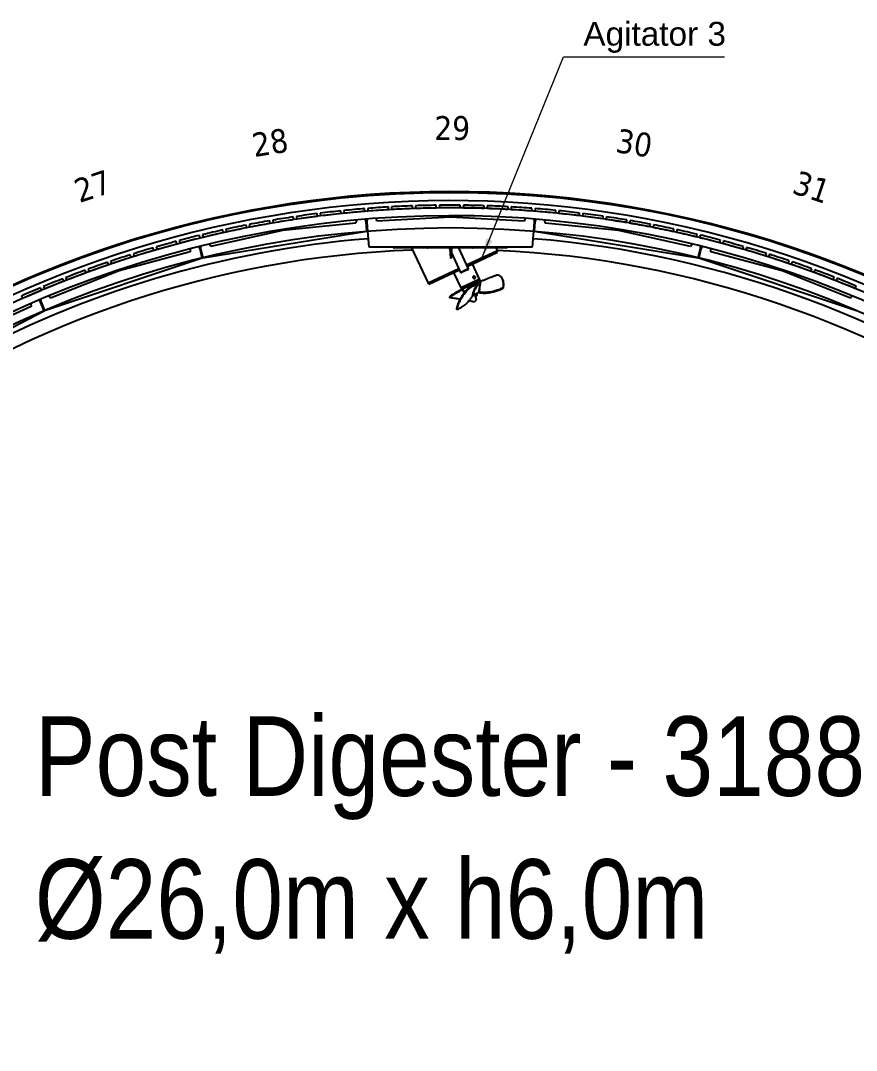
# Model space of a CAD drawing. Header units: millimetres. Extents: x -360063 to 84100, y -179792 to 59400.
# Drawn here: x 44001 to 54513, y 22949 to 35898 of the extents above; entities that cross this region are included whole.
import ezdxf

# ---------------------------------------------------------------- set-up
doc = ezdxf.new("R2010")
doc.units = ezdxf.units.MM
doc.header["$LTSCALE"] = 100
doc.layers.add('4003-AREA-05_F-Foundation', color=7, linetype='Continuous', lineweight=25, true_color=0xadadad)
for name, color, linetype, lineweight in [('4003-AREA-05_T-Tank', 7, 'Continuous', 25), ('4003-AREA-05_T-Tank_Annotation', 7, 'Continuous', 25), ('Sketch Geometry', 7, 'Continuous', 18), ('Symbol', 7, 'Continuous', 18), ('Visible', 7, 'Continuous', 25)]:
    doc.layers.add(name, color=color, linetype=linetype, lineweight=lineweight)
doc.styles.add('Text Style172', font='')
doc.styles.add('Text Style175', font='tahoma.ttf')
doc.styles.add('Title', font='arial.ttf')
doc.styles.get('Text Style172').set_extended_font_data('Bahnschrift SemiLight Condensed')
doc.dimstyles.new('Default - Method 2a$7', dxfattribs={"dimscale": 100, "dimtxt": 3, "dimasz": 2.5, "dimexe": 3, "dimexo": 0.5, "dimgap": 0.7, "dimtad": 0, "dimtoh": 1, "dimdec": 1, "dimrnd": 1e-08, "dimtxsty": 'Title', "dimcen": 0.09, "dimdle": 10, "dimclrd": 256, "dimclre": 256, "dimclrt": 7, "dimazin": 2, "dimtfac": 0.833333, "dimtdec": 1, "dimtmove": 0, "dimatfit": 3, "dimfxl": 1, "dimtolj": 1, "dimlwd": -1, "dimlwe": -1, "dimarcsym": 0})

msp = doc.modelspace()

# ---------------------------------------------------------------- linework, layer by layer
at = {"layer": '4003-AREA-05_F-Foundation'}
msp.add_circle((49408.48, 20262.41), 13475, dxfattribs=at)
at = {"layer": '4003-AREA-05_T-Tank'}
msp.add_circle((49408.48, 20262.41), 13032, dxfattribs=at)
at = {"layer": 'Sketch Geometry'}
for radius in [13475, 13032]:
    msp.add_circle((49408.48, 20262.41), radius, dxfattribs=at)
at = {"layer": 'Visible'}
for p, q in [((48629.6, 33519.55), (48627.6, 33554.5)), ((48667.53, 33556.78), (48669.53, 33521.84)), ((48929.4, 33533.77), (48928.19, 33568.75)), ((48968.16, 33570.13), (48969.37, 33535.15)), ((49229.45, 33541.21), (49229.03, 33576.2)), ((49269.02, 33576.68), (49269.44, 33541.69)), ((49529.59, 33541.86), (49529.96, 33576.86)), ((49569.96, 33576.43), (49569.58, 33541.44)), ((49829.66, 33535.73), (49830.83, 33570.71)), ((49870.8, 33569.38), (49869.64, 33534.4)), ((50129.53, 33522.82), (50131.48, 33557.77)), ((50171.42, 33555.54), (50169.46, 33520.59)), ((47435.89, 33395.09), (47430.74, 33429.71)), ((47470.31, 33435.59), (47475.45, 33400.98)), ((47733.18, 33436.32), (47728.82, 33471.05)), ((47768.51, 33476.03), (47772.87, 33441.3)), ((48031.34, 33470.81), (48027.76, 33505.63)), ((48067.55, 33509.72), (48071.13, 33474.9)), ((48330.19, 33498.56), (48327.4, 33533.45)), ((48367.27, 33536.64), (48370.06, 33501.75)), ((49408.48, 33427.31), (48483.34, 33374.31)), ((50333.62, 33374.31), (49408.48, 33427.31)), ((50429.02, 33503.14), (50431.76, 33538.03)), ((50471.64, 33534.9), (50468.9, 33500.01)), ((50727.99, 33476.7), (50731.52, 33511.52)), ((50771.32, 33507.48), (50767.79, 33472.66)), ((51026.29, 33443.5), (51030.61, 33478.23)), ((51070.3, 33473.3), (51065.99, 33438.57)), ((51323.76, 33403.57), (51328.86, 33438.2)), ((51368.44, 33432.37), (51363.34, 33397.74)), ((46844.47, 33292.54), (46837.77, 33326.89)), ((46877.03, 33334.56), (46883.73, 33300.21)), ((47139.6, 33347.16), (47133.67, 33381.65)), ((47173.1, 33388.43), (47179.02, 33353.93)), ((48218.2, 33352.9), (47296.54, 33256.8)), ((48224.45, 33389.12), (48218.2, 33352.9)), ((48347.5, 33366.82), (48337.51, 33398.83)), ((48356.78, 33251.82), (48347.5, 33366.82)), ((48358.2, 33400.5), (48353.48, 33367.31)), ((48353.48, 33367.31), (48362.76, 33252.31)), ((48483.34, 33374.31), (48471.36, 33409.06)), ((50345.6, 33409.06), (50333.62, 33374.31)), ((50454.19, 33252.31), (50463.48, 33367.31)), ((50463.48, 33367.31), (50458.76, 33400.5)), ((50469.46, 33366.82), (50460.17, 33251.82)), ((50479.44, 33398.83), (50469.46, 33366.82)), ((50598.76, 33352.9), (50592.51, 33389.12)), ((51520.42, 33256.8), (50598.76, 33352.9)), ((51620.26, 33356.93), (51626.14, 33391.43)), ((51665.57, 33384.71), (51659.69, 33350.21)), ((51915.62, 33303.6), (51922.28, 33337.96)), ((51961.55, 33330.35), (51954.89, 33295.99)), ((46258.29, 33163.37), (46250.04, 33197.39)), ((46288.92, 33206.82), (46297.17, 33172.8)), ((46292.44, 32916.31), (48356.78, 33251.82)), ((47296.54, 33256.8), (46391.88, 33056.07)), ((46550.65, 33231.27), (46543.17, 33265.46)), ((46582.25, 33274.01), (46589.73, 33239.82)), ((48362.76, 33252.31), (48378.86, 33052.31)), ((50438.09, 33052.31), (50454.19, 33252.31)), ((50460.17, 33251.82), (52524.52, 32916.31)), ((52425.08, 33056.07), (51520.42, 33256.8)), ((52209.71, 33243.61), (52217.14, 33277.81)), ((52256.23, 33269.32), (52248.79, 33235.12)), ((52502.36, 33176.99), (52510.56, 33211.02)), ((52549.45, 33201.64), (52541.24, 33167.61)), ((45678.55, 33007.85), (45668.77, 33041.45)), ((45707.18, 33052.63), (45716.96, 33019.02)), ((45967.54, 33088.88), (45958.53, 33122.7)), ((45997.18, 33133.01), (46006.19, 33099.19)), ((46133.97, 33029.17), (46133.61, 32992.41)), ((46259, 33026.9), (46244.01, 33056.89)), ((46286.61, 32914.87), (46259, 33026.9)), ((46264.16, 33061.85), (46264.83, 33028.33)), ((46264.83, 33028.33), (46292.44, 32916.31)), ((46391.88, 33056.07), (46374.48, 33088.45)), ((48378.86, 33052.31), (50438.09, 33052.31)), ((48688.48, 33042.31), (48688.48, 33052.31)), ((48688.48, 33042.31), (48691.97, 33042.31)), ((49114.43, 33042.31), (48691.97, 33042.31)), ((48916.86, 33042.31), (49125.26, 32595.41)), ((49114.43, 33042.31), (49120.94, 33042.31)), ((49686.02, 33042.31), (49120.94, 33042.31)), ((49389.11, 33042.31), (49409.48, 32998.63)), ((49409.48, 33042.31), (49409.48, 33037.31)), ((49409.48, 33032.31), (49409.48, 33037.31)), ((49409.48, 32940.66), (49409.48, 33032.31)), ((49409.48, 33032.31), (49419.48, 33032.31)), ((49419.48, 33037.31), (49419.48, 33042.31)), ((49419.48, 33037.31), (49419.48, 33032.31)), ((49419.48, 33032.31), (49419.48, 32940.66)), ((49507.17, 33042.31), (49631.26, 32776.19)), ((49686.02, 33042.31), (49692.53, 33042.31)), ((50114.99, 33042.31), (49692.53, 33042.31)), ((49979.42, 33042.31), (49998.03, 33002.39)), ((50114.99, 33042.31), (50118.48, 33042.31)), ((50118.48, 33052.31), (50118.48, 33042.31)), ((52442.48, 33088.45), (52425.08, 33056.07)), ((52524.52, 32916.31), (52552.13, 33028.33)), ((52557.96, 33026.9), (52530.34, 32914.88)), ((52552.13, 33028.33), (52552.8, 33061.85)), ((52572.95, 33056.89), (52557.96, 33026.9)), ((52683.35, 32992.41), (52682.99, 33029.17)), ((52793.43, 33103.77), (52802.4, 33137.6)), ((52841.07, 33127.35), (52832.09, 33093.52)), ((53082.77, 33023.99), (53092.51, 33057.61)), ((53130.93, 33046.49), (53121.2, 33012.87)), ((44302.83, 32252.54), (46286.61, 32914.87)), ((46133.61, 32992.41), (45239.3, 32749.7)), ((45391.46, 32920.3), (45380.93, 32953.67)), ((45419.07, 32965.71), (45429.61, 32932.34)), ((49409.48, 32940.66), (49409.48, 32912.31)), ((49419.48, 32912.31), (49409.48, 32912.31)), ((49419.48, 32977.18), (49534.29, 32730.97)), ((49419.48, 32912.31), (49419.48, 32940.66)), ((49998.03, 33002.39), (49610.13, 32821.51)), ((49616.47, 32807.92), (49999.84, 32986.68)), ((49999.84, 32986.68), (49993.5, 33000.28)), ((52530.34, 32914.88), (54514.13, 32252.54)), ((53577.66, 32749.7), (52683.35, 32992.41)), ((53370.24, 32937.7), (53380.73, 32971.09)), ((53418.89, 32959.1), (53408.4, 32925.71)), ((44849.12, 32772.47), (44861.15, 32739.6)), ((45106.43, 32826.28), (45095.14, 32859.41)), ((45133, 32872.31), (45144.29, 32839.18)), ((49513.16, 32776.29), (49125.26, 32595.41)), ((49136.13, 32583.93), (49519.49, 32762.7)), ((49620.39, 32771.12), (49545.16, 32736.05)), ((49622.92, 32765.69), (49547.7, 32730.61)), ((49620.39, 32771.12), (49631.26, 32776.19)), ((49622.92, 32765.69), (49631.08, 32769.49)), ((49628.54, 32774.93), (49631.08, 32769.49)), ((49774.49, 32647.69), (49684.9, 32839.82)), ((53655.68, 32844.93), (53666.93, 32878.07)), ((53704.81, 32865.22), (53693.56, 32832.08)), ((53938.96, 32745.73), (53950.95, 32778.61)), ((53988.53, 32764.91), (53976.54, 32732.03)), ((45239.3, 32749.7), (44378.56, 32406.45)), ((44543.1, 32619.05), (44530.32, 32651.63)), ((44567.56, 32666.23), (44580.34, 32633.65)), ((44823.59, 32725.85), (44811.56, 32758.71)), ((49540.66, 32538.65), (49451.07, 32730.79)), ((49534.29, 32730.97), (49545.16, 32736.05)), ((49537.01, 32732.24), (49539.54, 32726.8)), ((49539.54, 32726.8), (49547.7, 32730.61)), ((49774.49, 32647.69), (49540.66, 32538.65)), ((49696.82, 32683.19), (49699.41, 32684.39)), ((49703.57, 32680.15), (49700.49, 32672.69)), ((49700.54, 32672.2), (49705.18, 32664.44)), ((49703.77, 32681.79), (49702.48, 32681.19)), ((49705.83, 32681.31), (49703.75, 32680.34)), ((49705.57, 32664.18), (49713.27, 32663.88)), ((49709.5, 32656), (49712.09, 32657.21)), ((49712.9, 32662.22), (49711.61, 32661.61)), ((49715.52, 32664.88), (49713.44, 32663.91)), ((49769.43, 32624.91), (49776.19, 32643.49)), ((49776.16, 32644.1), (49774.7, 32647.23)), ((50054.52, 32660.68), (50057.93, 32654.73)), ((54438.4, 32406.45), (53577.66, 32749.7)), ((54219.92, 32640.15), (54232.64, 32672.76)), ((54269.91, 32658.21), (54257.18, 32625.61)), ((44265.08, 32505.94), (44251.58, 32538.23)), ((44288.48, 32553.66), (44301.99, 32521.37)), ((49136.13, 32583.93), (49129.79, 32597.52)), ((49542.33, 32535.07), (49540.87, 32538.2)), ((49561.37, 32527.89), (49542.79, 32534.65)), ((49783.1, 32630.41), (49548.37, 32520.95)), ((49548.75, 32522.01), (49548.37, 32520.95)), ((49549.63, 32518.24), (49548.37, 32520.95)), ((49548.75, 32522.01), (49782.04, 32630.79)), ((49562.14, 32510.28), (49561.3, 32509.89)), ((49769.33, 32505.43), (49788.83, 32615.98)), ((49772.23, 32622.71), (49778.25, 32617.76)), ((49782.04, 32630.79), (49783.1, 32630.41)), ((49788.44, 32618.97), (49783.1, 32630.41)), ((54498.42, 32528.26), (54511.88, 32560.56)), ((44012.01, 32434.81), (44026.24, 32402.84)), ((44252.08, 32356.33), (44232.48, 32383.53)), ((44251.57, 32391.66), (44257.6, 32358.68)), ((44378.56, 32406.45), (44356.19, 32435.61)), ((49398.03, 32416.47), (49398.63, 32424.33)), ((49684.55, 32443.83), (49688.81, 32446.23)), ((49762.36, 32478.18), (49684.71, 32441.97)), ((49684.91, 32455.35), (49684.91, 32455.35)), ((49685.17, 32457.34), (49685.17, 32457.34)), ((49704.02, 32449.1), (49702.25, 32450.15)), ((49738.09, 32464.99), (49704.02, 32449.1)), ((49709.51, 32437.31), (49704.02, 32449.1)), ((49738.75, 32439.91), (49722.8, 32432.48)), ((49729.23, 32398.25), (49728.63, 32390.39)), ((49738.09, 32464.99), (49738.42, 32467.02)), ((49743.59, 32453.2), (49738.09, 32464.99)), ((49764.47, 32484.68), (49762.24, 32483.78)), ((49762.26, 32480.48), (49766.01, 32481.99)), ((49764.47, 32484.68), (49766.01, 32481.99)), ((49766.01, 32481.99), (49767.97, 32478.59)), ((49766.07, 32487.8), (49766.07, 32487.8)), ((49766.31, 32488.3), (49766.31, 32488.3)), ((54460.76, 32435.61), (54438.4, 32406.45)), ((42445.47, 31278.19), (44297.31, 32250.19)), ((44133.85, 32302.18), (43290.06, 31919.14)), ((44128.31, 32338.51), (44133.85, 32302.18)), ((44297.31, 32250.19), (44252.08, 32356.33)), ((44257.6, 32358.68), (44302.83, 32252.54)), ((49486.19, 32269.22), (49492.09, 32264.37))]:
    msp.add_line(p, q, dxfattribs=at)
for centre, radius, start, end in [((49408.48, 20262.41), 13485, 5.18567, 142.383326), ((49408.48, 20262.41), 13280, 199.616559, 192.471131), ((49408.48, 20262.41), 13371, 4.920734, 142.675841), ((49408.48, 20262.41), 13315, 93.362151, 94.484991), ((49408.48, 20262.41), 13315, 92.067187, 93.190027), ((49408.48, 20262.41), 13315, 90.772223, 91.895063), ((49408.48, 20262.41), 13280, 90.77245, 91.894836), ((49408.48, 20262.41), 13315, 89.477259, 90.600099), ((49408.48, 20262.41), 13280, 89.477486, 90.599872), ((49408.48, 20262.41), 13280, 88.182522, 89.304908), ((49408.48, 20262.41), 13315, 88.182295, 89.305135), ((49408.48, 20262.41), 13315, 86.887331, 88.010171), ((49408.48, 20262.41), 13315, 85.592367, 86.715207), ((49408.48, 20262.41), 13180, 199.64567, 192.458408), ((49408.48, 20262.41), 13315, 98.542007, 99.664847), ((49408.48, 20262.41), 13315, 97.247043, 98.369883), ((49408.48, 20262.41), 13280, 97.24727, 98.369656), ((49408.48, 20262.41), 13315, 95.952079, 97.074919), ((49408.48, 20262.41), 13280, 95.952306, 97.074692), ((49408.48, 20262.41), 13315, 94.657115, 95.779955), ((49408.48, 20262.41), 13280, 94.657342, 95.779728), ((49408.48, 20262.41), 13280, 93.362378, 94.484764), ((49408.48, 20262.41), 13280, 92.067414, 93.1898), ((49408.48, 20262.41), 13280, 86.887558, 88.009944), ((49408.48, 20262.41), 13280, 85.592594, 86.71498), ((49408.48, 20262.41), 13280, 84.29763, 85.420016), ((49408.48, 20262.41), 13315, 84.297403, 85.420243), ((49408.48, 20262.41), 13280, 83.002665, 84.125052), ((49408.48, 20262.41), 13315, 83.002439, 84.125279), ((49408.48, 20262.41), 13280, 81.707701, 82.830088), ((49408.48, 20262.41), 13315, 81.707475, 82.830315), ((49408.48, 20262.41), 13315, 80.412511, 81.535351), ((49408.48, 20262.41), 13315, 101.131935, 102.254775), ((49408.48, 20262.41), 13280, 101.132162, 102.254548), ((49408.48, 20262.41), 13315, 99.836971, 100.959811), ((49408.48, 20262.41), 13280, 99.837198, 100.959584), ((49408.48, 20262.41), 13280, 98.542234, 99.66462), ((49408.48, 20262.41), 13280, 80.412737, 81.535124), ((49408.48, 20262.41), 13280, 79.117773, 80.24016), ((49408.48, 20262.41), 13315, 79.117547, 80.240387), ((49408.48, 20262.41), 13280, 77.822809, 78.945196), ((49408.48, 20262.41), 13315, 77.822583, 78.945422), ((49408.48, 20262.41), 12935, 94.60252, 142.584334), ((49408.48, 20262.41), 13315, 103.721863, 104.844703), ((49408.48, 20262.41), 13280, 103.72209, 104.844476), ((49408.48, 20262.41), 13315, 102.426899, 103.549739), ((49408.48, 20262.41), 13280, 102.427126, 103.549512), ((49408.48, 20262.41), 12935, 320.759552, 85.397494), ((49408.48, 20262.41), 13280, 76.527845, 77.650232), ((49408.48, 20262.41), 13315, 76.527619, 77.650458), ((49408.48, 20262.41), 13280, 75.232881, 76.355268), ((49408.48, 20262.41), 13315, 75.232654, 76.355494), ((49408.48, 20262.41), 13315, 106.311791, 107.434631), ((49408.48, 20262.41), 13315, 105.016827, 106.139667), ((49408.48, 20262.41), 13280, 105.017054, 106.13944), ((49408.48, 20262.41), 13280, 73.937917, 75.060304), ((49408.48, 20262.41), 13315, 73.93769, 75.06053), ((49408.48, 20262.41), 13315, 72.642726, 73.765566), ((49408.48, 20262.41), 12760, 92.147566, 221.208477), ((49408.48, 20262.41), 13315, 107.606755, 108.729595), ((49408.48, 20262.41), 13280, 107.606982, 108.729368), ((49408.48, 20262.41), 13280, 106.312018, 107.434404), ((49408.48, 20262.41), 12760, 318.304598, 87.365518), ((49408.48, 20262.41), 13280, 72.642953, 73.76534), ((49408.48, 20262.41), 13280, 71.347989, 72.470376), ((49408.48, 20262.41), 13315, 71.347762, 72.470602), ((49408.48, 20262.41), 13315, 108.901719, 110.024559), ((49408.48, 20262.41), 13280, 108.901946, 110.024332), ((49408.48, 20262.41), 13280, 70.053025, 71.175412), ((49408.48, 20262.41), 13315, 70.052798, 71.175638), ((49408.48, 20262.41), 13315, 68.757834, 69.880674), ((49408.48, 20262.41), 13315, 111.491647, 112.614487), ((49408.48, 20262.41), 13315, 110.196683, 111.319523), ((49408.48, 20262.41), 13280, 110.19691, 111.319296), ((49774.25, 32647.02), 0.5, 25.000007, 115.000007), ((49775.44, 32643.77), 0.8, 340.000007, 25.000007), ((49408.48, 20262.41), 13280, 68.758061, 69.880447), ((49408.48, 20262.41), 13315, 67.46287, 68.58571), ((49408.48, 20262.41), 13315, 112.786611, 113.909451), ((49408.48, 20262.41), 13280, 112.786838, 113.909224), ((49408.48, 20262.41), 13280, 111.491874, 112.61426), ((49541.33, 32538.41), 0.5, 115.000007, 205.000007), ((49543.06, 32535.41), 0.8, 205.000007, 250.000007), ((49783.9, 32616.85), 5, 350.000007, 25.000007), ((49408.48, 20262.41), 13280, 67.463097, 68.585483), ((49718.57, 32441.54), 10, 205.000007, 295.000007), ((49734.52, 32448.98), 10, 295.000007, 25.000007), ((49760.25, 32482.71), 5, 295.000007, 347.614877)]:
    msp.add_arc(centre, radius, start, end, dxfattribs=at)
for centre, major_axis, ratio, start_param, end_param in [((49703.16, 32669.59), (-6.34, 13.59), 0.82119894, 0, 3.14159265), ((49707.04, 32671.4), (4.56, -9.79), 0.82119894, 3.14159265, 6.28318531), ((49700.89, 32672.43), (-0.211, 0.453), 0.82119894, 0.64701092, 1.69420847), ((49703.96, 32679.89), (-0.211, 0.453), 0.82119894, 0, 0.64701092), ((49705.52, 32664.66), (-0.211, 0.453), 0.82119894, 1.69420847, 2.74140602), ((49713.22, 32664.36), (0.211, -0.453), 0.82119894, 5.88299867, 6.28318531), ((49676.44, 32455.31), (114.75, -63.11), 0.24577686, 3.38629445, 3.79476332)]:
    msp.add_ellipse(centre, major_axis=major_axis, ratio=ratio, start_param=start_param, end_param=end_param, dxfattribs=at)
msp.add_ellipse((49711.7, 32673.57), major_axis=(3.3, -7.08), ratio=0.82119894, dxfattribs=at)
for points, knots in [([(49713.29, 32681.38), (49712.49, 32682.13), (49711.64, 32682.8), (49709.45, 32684.15), (49708.08, 32684.73), (49705.29, 32685.39), (49703.89, 32685.47), (49701.45, 32685.16), (49700.39, 32684.85), (49699.41, 32684.39)], [8.29989925, 8.29989925, 8.29989925, 8.29989925, 8.5267801, 8.5267801, 8.85008092, 8.85008092, 9.16873532, 9.16873532, 9.42477796, 9.42477796, 9.42477796, 9.42477796]), ([(49702.71, 32673.72), (49702.68, 32673.69), (49702.65, 32673.66), (49702.61, 32673.6), (49702.58, 32673.57), (49702.55, 32673.51), (49702.54, 32673.49), (49702.53, 32673.46), (49702.53, 32673.45), (49702.53, 32673.43), (49702.53, 32673.42), (49702.53, 32673.42), (49702.53, 32673.41), (49702.53, 32673.41), (49702.53, 32673.41), (49702.53, 32673.4), (49702.53, 32673.4), (49702.53, 32673.39), (49702.54, 32673.38), (49702.54, 32673.37), (49702.56, 32673.35), (49702.57, 32673.34), (49702.6, 32673.31), (49702.63, 32673.29), (49702.69, 32673.26), (49702.72, 32673.25), (49702.76, 32673.24)], [0.2583719374, 0.2583719374, 0.2583719374, 0.2583719374, 0.2661575916, 0.2661575916, 0.2740443646, 0.2740443646, 0.2799692171, 0.2799692171, 0.283710194, 0.283710194, 0.2850803653, 0.2850803653, 0.2859875677, 0.2859875677, 0.2859875677, 0.2868969152, 0.2868969152, 0.2881957133, 0.2881957133, 0.2918815018, 0.2918815018, 0.2968207193, 0.2968207193, 0.307718382, 0.307718382, 0.3190281518, 0.3190281518, 0.3190281518, 0.3190281518]), ([(49702.71, 32673.72), (49702.8, 32673.82), (49702.9, 32673.93), (49703.17, 32674.26), (49703.38, 32674.57), (49704.13, 32675.78), (49704.64, 32676.89), (49705.39, 32678.72), (49705.78, 32679.79), (49705.91, 32680.7), (49705.91, 32680.91), (49705.86, 32681.1), (49705.82, 32681.15), (49705.79, 32681.18)], [-1.539284045, -1.539284045, -1.539284045, -1.539284045, -1.497651294, -1.497651294, -1.404500637, -1.404500637, -1.071584926, -1.071584926, -0.738669215, -0.738669215, -0.645518558, -0.645518558, -0.603885808, -0.603885808, -0.603885808, -0.603885808]), ([(49707.39, 32665.47), (49707.42, 32665.57), (49707.43, 32665.68), (49707.44, 32666.03), (49707.38, 32666.35), (49707.03, 32667.6), (49706.41, 32668.76), (49705.28, 32670.66), (49704.54, 32671.77), (49703.57, 32672.73), (49703.31, 32672.95), (49702.98, 32673.15), (49702.87, 32673.2), (49702.76, 32673.24)], [-1.539284045, -1.539284045, -1.539284045, -1.539284045, -1.497651294, -1.497651294, -1.404500637, -1.404500637, -1.071584926, -1.071584926, -0.738669215, -0.738669215, -0.645518558, -0.645518558, -0.603885808, -0.603885808, -0.603885808, -0.603885808]), ([(49703.77, 32681.79), (49704.63, 32682.19), (49705.56, 32682.43), (49707.49, 32682.55), (49708.49, 32682.43), (49709.93, 32682), (49710.39, 32681.82), (49710.83, 32681.61)], [3.141592654, 3.141592654, 3.141592654, 3.141592654, 3.45475737, 3.45475737, 3.770247465, 3.770247465, 3.920543252, 3.920543252, 3.920543252, 3.920543252]), ([(49706.13, 32681.41), (49706.09, 32681.4), (49706.04, 32681.39), (49705.97, 32681.37), (49705.93, 32681.36), (49705.86, 32681.33), (49705.84, 32681.32), (49705.81, 32681.31), (49705.8, 32681.3), (49705.79, 32681.29), (49705.78, 32681.29), (49705.78, 32681.29), (49705.78, 32681.29), (49705.77, 32681.28), (49705.77, 32681.28), (49705.77, 32681.28), (49705.76, 32681.28), (49705.76, 32681.28), (49705.75, 32681.27), (49705.75, 32681.26), (49705.74, 32681.25), (49705.74, 32681.25), (49705.74, 32681.23), (49705.74, 32681.22), (49705.76, 32681.21), (49705.77, 32681.19), (49705.79, 32681.18)], [0.2583719329, 0.2583719329, 0.2583719329, 0.2583719329, 0.2661575868, 0.2661575868, 0.2740443595, 0.2740443595, 0.2799692119, 0.2799692119, 0.2837101888, 0.2837101888, 0.2850803602, 0.2850803602, 0.2859875625, 0.2859875625, 0.2859875625, 0.28689691, 0.28689691, 0.2881957081, 0.2881957081, 0.2918814966, 0.2918814966, 0.296820714, 0.296820714, 0.3077183766, 0.3077183766, 0.3190281464, 0.3190281464, 0.3190281464, 0.3190281464]), ([(49706.13, 32681.41), (49706.26, 32681.44), (49706.41, 32681.47), (49706.84, 32681.53), (49707.21, 32681.57), (49708.62, 32681.67), (49709.8, 32681.65), (49711.69, 32681.58), (49712.76, 32681.51), (49713.51, 32681.33), (49713.64, 32681.28), (49713.73, 32681.24)], [-1.539284045, -1.539284045, -1.539284045, -1.539284045, -1.497651294, -1.497651294, -1.404500637, -1.404500637, -1.071584926, -1.071584926, -0.738669215, -0.738669215, -0.664439972, -0.664439972, -0.664439972, -0.664439972]), ([(49707.39, 32665.47), (49707.38, 32665.44), (49707.38, 32665.41), (49707.37, 32665.36), (49707.37, 32665.33), (49707.37, 32665.28), (49707.38, 32665.26), (49707.39, 32665.24), (49707.39, 32665.24), (49707.4, 32665.23), (49707.41, 32665.22), (49707.41, 32665.22), (49707.42, 32665.22), (49707.42, 32665.22), (49707.42, 32665.22), (49707.42, 32665.21), (49707.43, 32665.21), (49707.43, 32665.21), (49707.45, 32665.2), (49707.46, 32665.2), (49707.49, 32665.19), (49707.51, 32665.19), (49707.57, 32665.18), (49707.61, 32665.19), (49707.69, 32665.2), (49707.74, 32665.2), (49707.79, 32665.21)], [0.2583719359, 0.2583719359, 0.2583719359, 0.2583719359, 0.26615759, 0.26615759, 0.2740443628, 0.2740443628, 0.2799692153, 0.2799692153, 0.2837101922, 0.2837101922, 0.2850803636, 0.2850803636, 0.2859875659, 0.2859875659, 0.2859875659, 0.2868969134, 0.2868969134, 0.2881957115, 0.2881957115, 0.2918815, 0.2918815, 0.2968207175, 0.2968207175, 0.3077183801, 0.3077183801, 0.3190281499, 0.3190281499, 0.3190281499, 0.3190281499]), ([(49715.49, 32664.91), (49715.49, 32664.94), (49715.47, 32664.98), (49715.37, 32665.06), (49715.2, 32665.12), (49714.42, 32665.31), (49713.35, 32665.38), (49711.46, 32665.46), (49710.28, 32665.47), (49708.87, 32665.37), (49708.5, 32665.33), (49708.07, 32665.27), (49707.92, 32665.24), (49707.79, 32665.21)], [-1.539284045, -1.539284045, -1.539284045, -1.539284045, -1.497651294, -1.497651294, -1.404500637, -1.404500637, -1.071584926, -1.071584926, -0.738669215, -0.738669215, -0.645518558, -0.645518558, -0.603885808, -0.603885808, -0.603885808, -0.603885808]), ([(49712.09, 32657.21), (49713.28, 32657.76), (49714.36, 32658.54), (49716.22, 32660.49), (49716.99, 32661.65), (49718.13, 32664.25), (49718.5, 32665.69), (49718.76, 32668.28), (49718.76, 32669.4), (49718.63, 32670.53)], [6.28318531, 6.28318531, 6.28318531, 6.28318531, 6.59353783, 6.59353783, 6.90706625, 6.90706625, 7.22660961, 7.22660961, 7.46051341, 7.46051341, 7.46051341, 7.46051341]), ([(49717.02, 32666.85), (49716.9, 32666.53), (49716.76, 32666.21), (49716.15, 32665), (49715.55, 32664.19), (49714.26, 32662.99), (49713.6, 32662.55), (49712.9, 32662.22)], [5.599768442, 5.599768442, 5.599768442, 5.599768442, 5.706389969, 5.706389969, 6.025507645, 6.025507645, 6.283185307, 6.283185307, 6.283185307, 6.283185307]), ([(49714.81, 32680.52), (49714.74, 32680.58), (49714.67, 32680.63), (49714.53, 32680.73), (49714.46, 32680.78), (49714.31, 32680.88), (49714.24, 32680.92), (49714.1, 32681.02), (49714.02, 32681.06), (49713.88, 32681.15), (49713.8, 32681.19), (49713.73, 32681.24)], [2.139717605, 2.139717605, 2.139717605, 2.139717605, 2.168493494, 2.168493494, 2.197269383, 2.197269383, 2.226045272, 2.226045272, 2.254821161, 2.254821161, 2.28359705, 2.28359705, 2.28359705, 2.28359705]), ([(49714.81, 32680.52), (49714.96, 32680.4), (49715.11, 32680.27), (49716.01, 32679.39), (49716.74, 32678.28), (49717.88, 32676.37), (49718.5, 32675.21), (49718.8, 32674.12), (49718.83, 32673.99), (49718.85, 32673.87)], [-1.463683776, -1.463683776, -1.463683776, -1.463683776, -1.404500637, -1.404500637, -1.071584926, -1.071584926, -0.738669215, -0.738669215, -0.698775572, -0.698775572, -0.698775572, -0.698775572]), ([(49715.49, 32664.91), (49715.49, 32664.9), (49715.49, 32664.89), (49715.49, 32664.88), (49715.5, 32664.87), (49715.51, 32664.87), (49715.51, 32664.88), (49715.52, 32664.88), (49715.53, 32664.88), (49715.54, 32664.89), (49715.54, 32664.89), (49715.54, 32664.89), (49715.55, 32664.9), (49715.55, 32664.9), (49715.55, 32664.9), (49715.55, 32664.9), (49715.56, 32664.9), (49715.56, 32664.91), (49715.58, 32664.92), (49715.59, 32664.92), (49715.61, 32664.94), (49715.63, 32664.95), (49715.67, 32664.99), (49715.71, 32665.02), (49715.77, 32665.07), (49715.8, 32665.1), (49715.84, 32665.14)], [0.2583719358, 0.2583719358, 0.2583719358, 0.2583719358, 0.2661575899, 0.2661575899, 0.2740443627, 0.2740443627, 0.2799692152, 0.2799692152, 0.2837101921, 0.2837101921, 0.2850803635, 0.2850803635, 0.2859875658, 0.2859875658, 0.2859875658, 0.2868969134, 0.2868969134, 0.2881957114, 0.2881957114, 0.2918814999, 0.2918814999, 0.2968207174, 0.2968207174, 0.3077183801, 0.3077183801, 0.3190281499, 0.3190281499, 0.3190281499, 0.3190281499]), ([(49719.02, 32672.25), (49719.03, 32672.15), (49719.02, 32672.03), (49718.91, 32671.2), (49718.51, 32670.14), (49717.76, 32668.31), (49717.25, 32667.19), (49716.51, 32665.99), (49716.3, 32665.68), (49716.02, 32665.34), (49715.93, 32665.23), (49715.84, 32665.14)], [-1.456343223, -1.456343223, -1.456343223, -1.456343223, -1.404500637, -1.404500637, -1.071584926, -1.071584926, -0.738669215, -0.738669215, -0.645518558, -0.645518558, -0.603885808, -0.603885808, -0.603885808, -0.603885808]), ([(49719.03, 32672.25), (49719.02, 32672.36), (49719.02, 32672.47), (49719.01, 32672.68), (49719, 32672.79), (49718.98, 32673.01), (49718.97, 32673.12), (49718.94, 32673.33), (49718.92, 32673.44), (49718.89, 32673.65), (49718.87, 32673.76), (49718.85, 32673.87)], [1.086158633, 1.086158633, 1.086158633, 1.086158633, 1.122088892, 1.122088892, 1.158019151, 1.158019151, 1.19394941, 1.19394941, 1.229879668, 1.229879668, 1.265809927, 1.265809927, 1.265809927, 1.265809927]), ([(49787.01, 32622.02), (49789.66, 32623.02), (49792.31, 32624.01), (49807.75, 32629.83), (49820.54, 32634.7), (49859.45, 32649.74), (49885.07, 32659.95), (49923.08, 32675.03), (49935.18, 32679.79), (49959.21, 32688.94), (49971.15, 32693.34), (49982.98, 32697.51)], [-21.53805815, -21.53805815, -21.53805815, -21.53805815, -20.66663561, -20.66663561, -16.47564629, -16.47564629, -7.98769027, -7.98769027, -3.9983747, -3.9983747, -0.00000138, -0.00000138, -0.00000138, -0.00000138]), ([(49982.98, 32697.51), (49986.29, 32698.67), (49989.54, 32699.61), (49996.08, 32701.06), (49999.32, 32701.52), (50005.18, 32701.81), (50007.8, 32701.67), (50012.45, 32700.81), (50014.47, 32700.11), (50016.15, 32699.12)], [-4.68292202, -4.68292202, -4.68292202, -4.68292202, -3.56316532, -3.56316532, -2.34064662, -2.34064662, -1.17146956, -1.17146956, -0.00000434, -0.00000434, -0.00000434, -0.00000434]), ([(50016.15, 32699.12), (50027.14, 32692.67), (50036.51, 32684.87), (50052.03, 32666.12), (50058.18, 32655.31), (50067.46, 32630.56), (50070.52, 32616.71), (50073.47, 32586.24), (50073.34, 32569.73), (50071.55, 32552.22)], [-30.5082712, -30.5082712, -30.5082712, -30.5082712, -22.80332514, -22.80332514, -15.24216185, -15.24216185, -7.63517642, -7.63517642, -0.00000263, -0.00000263, -0.00000263, -0.00000263]), ([(50074.99, 32546.23), (50076.77, 32563.79), (50076.9, 32580.36), (50073.92, 32610.9), (50070.83, 32624.78), (50063.8, 32643.44), (50061.07, 32649.28), (50057.94, 32654.73)], [-30.48685787, -30.48685787, -30.48685787, -30.48685787, -22.83729102, -22.83729102, -15.21743297, -15.21743297, -11.39748094, -11.39748094, -11.39748094, -11.39748094]), ([(49398.39, 32417.33), (49400.02, 32419.46), (49402.23, 32421.67), (49407.8, 32426.34), (49411.17, 32428.81), (49423.35, 32437.18), (49433.93, 32443.87), (49453.07, 32455.85), (49459.81, 32460.05), (49477.9, 32471.25), (49489.73, 32478.51), (49508.79, 32489.46), (49515.33, 32493.1), (49528.97, 32500.6), (49535.96, 32504.37), (49543.15, 32508.12)], [-32.99235604, -32.99235604, -32.99235604, -32.99235604, -28.95629945, -28.95629945, -24.9303407, -24.9303407, -16.43882824, -16.43882824, -12.31751213, -12.31751213, -6.13067125, -6.13067125, -3.05042317, -3.05042317, -0.00029545, -0.00029545, -0.00029545, -0.00029545]), ([(49543.77, 32516.16), (49536.47, 32512.37), (49529.38, 32508.56), (49515.55, 32500.96), (49508.92, 32497.27), (49489.71, 32486.21), (49477.79, 32478.83), (49459.6, 32467.49), (49452.84, 32463.24), (49433.87, 32451.29), (49423.49, 32444.72), (49411.52, 32436.49), (49408.23, 32434.07), (49402.77, 32429.47), (49400.6, 32427.29), (49398.99, 32425.19)], [-33.20070209, -33.20070209, -33.20070209, -33.20070209, -30.09583065, -30.09583065, -26.96304021, -26.96304021, -20.66662846, -20.66662846, -16.47566402, -16.47566402, -7.98766344, -7.98766344, -3.99836088, -3.99836088, -0.000001, -0.000001, -0.000001, -0.000001]), ([(49612.65, 32510.97), (49596.32, 32491.78), (49580.83, 32472.38), (49552.86, 32433.35), (49540.45, 32413.9), (49518.68, 32374.66), (49509.43, 32355.07), (49494.41, 32316.22), (49488.71, 32297.11), (49484.75, 32278.59)], [-30.50850007, -30.50850007, -30.50850007, -30.50850007, -22.80336938, -22.80336938, -15.24211175, -15.24211175, -7.63513297, -7.63513297, -0.0000014, -0.0000014, -0.0000014, -0.0000014]), ([(49490.64, 32273.75), (49494.6, 32292.32), (49500.31, 32311.49), (49515.38, 32350.45), (49524.66, 32370.1), (49546.45, 32409.32), (49558.83, 32428.7), (49586.74, 32467.63), (49602.21, 32486.99), (49618.52, 32506.14)], [-30.48685805, -30.48685805, -30.48685805, -30.48685805, -22.83729114, -22.83729114, -15.21743303, -15.21743303, -7.68625917, -7.68625917, -0.00000443, -0.00000443, -0.00000443, -0.00000443]), ([(49543.15, 32508.12), (49544.03, 32508.58), (49545.04, 32509.01), (49547.4, 32509.82), (49548.77, 32510.19), (49551.44, 32510.71), (49552.72, 32510.86), (49555.13, 32510.97), (49556.23, 32510.92), (49558.09, 32510.6), (49558.84, 32510.35), (49559.68, 32509.83), (49559.91, 32509.62), (49560.21, 32509.17), (49560.29, 32508.94), (49560.29, 32508.69)], [-2.36992343, -2.36992343, -2.36992343, -2.36992343, -1.99951065, -1.99951065, -1.57648364, -1.57648364, -1.18485127, -1.18485127, -0.7984779, -0.7984779, -0.41952863, -0.41952863, -0.20424369, -0.20424369, -0.00011459, -0.00011459, -0.00011459, -0.00011459]), ([(49560.91, 32516.64), (49560.9, 32516.89), (49560.82, 32517.12), (49560.53, 32517.57), (49560.3, 32517.78), (49559.47, 32518.31), (49558.72, 32518.57), (49556.85, 32518.9), (49555.75, 32518.96), (49553.34, 32518.87), (49552.06, 32518.72), (49549.4, 32518.22), (49548.04, 32517.86), (49545.67, 32517.05), (49544.65, 32516.62), (49543.77, 32516.16)], [-2.3724186, -2.3724186, -2.3724186, -2.3724186, -2.1694877, -2.1694877, -1.95670153, -1.95670153, -1.57300665, -1.57300665, -1.18633251, -1.18633251, -0.79520971, -0.79520971, -0.37265074, -0.37265074, -0.00003809, -0.00003809, -0.00003809, -0.00003809]), ([(49560.29, 32508.69), (49560.43, 32505.04), (49561.82, 32501.55), (49567.08, 32494.76), (49570.92, 32491.53), (49575.88, 32488.3)], [0.00008108, 0.00008108, 0.00008108, 0.00008108, 3.0392067, 3.0392067, 6.0807683, 6.0807683, 6.0807683, 6.0807683]), ([(49560.91, 32512.87), (49560.93, 32512.18), (49560.98, 32511.51), (49561.13, 32510.53), (49561.21, 32510.19), (49561.3, 32509.89)], [0, 0, 0, 0, 0.304678826, 0.304678826, 0.486774101, 0.486774101, 0.486774101, 0.486774101]), ([(49561.34, 32509.71), (49561.34, 32509.73), (49561.34, 32509.74), (49561.33, 32509.76), (49561.33, 32509.77), (49561.32, 32509.79), (49561.32, 32509.8), (49561.31, 32509.83), (49561.31, 32509.86), (49561.3, 32509.89)], [0, 0, 0, 0, 0.0118110127, 0.0118110127, 0.0118110127, 0.0227033602, 0.0227033602, 0.0227033602, 0.0415214488, 0.0415214488, 0.0415214488, 0.0415214488]), ([(49645.22, 32540.01), (49642.79, 32538.5), (49640.24, 32536.73), (49634.74, 32532.56), (49631.8, 32530.14), (49626.03, 32525.01), (49623.23, 32522.34), (49617.77, 32516.77), (49615.13, 32513.89), (49612.65, 32510.97)], [-4.68291875, -4.68291875, -4.68291875, -4.68291875, -3.56316175, -3.56316175, -2.34064332, -2.34064332, -1.17146773, -1.17146773, -0.00000127, -0.00000127, -0.00000127, -0.00000127]), ([(49618.52, 32506.14), (49621, 32509.06), (49623.64, 32511.94), (49629.1, 32517.51), (49631.91, 32520.18), (49637.67, 32525.3), (49640.61, 32527.72), (49646.12, 32531.89), (49648.67, 32533.66), (49651.1, 32535.17)], [-4.68293831, -4.68293831, -4.68293831, -4.68293831, -3.51150044, -3.51150044, -2.34201396, -2.34201396, -1.12089839, -1.12089839, -0.00000139, -0.00000139, -0.00000139, -0.00000139]), ([(49772.15, 32622.66), (49771.14, 32621.8), (49769.91, 32620.72), (49766.91, 32618.17), (49765.14, 32616.74), (49759.14, 32611.84), (49754.23, 32607.73), (49743.71, 32599.97), (49738.95, 32596.65), (49722.58, 32585.91), (49709.32, 32578), (49686.33, 32564.64), (49678.53, 32560.11), (49662.32, 32550.5), (49653.89, 32545.4), (49645.22, 32540.01)], [-33.20052708, -33.20052708, -33.20052708, -33.20052708, -30.09565159, -30.09565159, -26.96292533, -26.96292533, -20.66659976, -20.66659976, -16.47566067, -16.47566067, -7.98766399, -7.98766399, -3.99836121, -3.99836121, -0.000001, -0.000001, -0.000001, -0.000001]), ([(49651.1, 32535.17), (49659.91, 32540.65), (49668.46, 32545.81), (49684.89, 32555.55), (49692.78, 32560.13), (49715.88, 32573.59), (49729.19, 32581.56), (49745.49, 32592.21), (49750.19, 32595.46), (49760.56, 32603.05), (49765.41, 32607.07), (49771.32, 32611.88), (49773.05, 32613.28), (49775.98, 32615.78), (49777.18, 32616.85), (49778.17, 32617.71)], [-32.99235711, -32.99235711, -32.99235711, -32.99235711, -28.9563002, -28.9563002, -24.93034111, -24.93034111, -16.4388279, -16.4388279, -12.31751173, -12.31751173, -6.13067078, -6.13067078, -3.05042287, -3.05042287, -0.00029385, -0.00029385, -0.00029385, -0.00029385]), ([(49733.73, 32561.9), (49732.36, 32559.95), (49731.02, 32557.98), (49729.68, 32556), (49726.19, 32550.8), (49722.8, 32545.49), (49719.57, 32540.15), (49715.3, 32533.09), (49711.28, 32525.97), (49707.59, 32518.87), (49704.73, 32513.37), (49702.05, 32507.88), (49699.63, 32502.52), (49697.44, 32497.65), (49695.44, 32492.87), (49693.67, 32488.22), (49692.62, 32485.47), (49691.65, 32482.77), (49690.77, 32480.12), (49689.08, 32475.04), (49687.69, 32470.13), (49686.66, 32465.5), (49685.55, 32460.53), (49684.84, 32455.86), (49684.57, 32451.52), (49684.49, 32450.32), (49684.44, 32449.14), (49684.43, 32447.99), (49684.42, 32446.56), (49684.46, 32445.17), (49684.55, 32443.83)], [-26.93606754, -26.93606754, -26.93606754, -26.93606754, -26.21646067, -26.21646067, -26.21646067, -24.33407326, -24.33407326, -24.33407326, -21.85022984, -21.85022984, -21.85022984, -19.92329459, -19.92329459, -19.92329459, -18.17348747, -18.17348747, -18.17348747, -17.1408446, -17.1408446, -17.1408446, -15.16456658, -15.16456658, -15.16456658, -13.04982874, -13.04982874, -13.04982874, -12.46429566, -12.46429566, -12.46429566, -11.7404752, -11.7404752, -11.7404752, -11.7404752]), ([(49759.02, 32576.17), (49758.64, 32575.96), (49758.25, 32575.73), (49757.41, 32575.19), (49756.94, 32574.89), (49755.61, 32573.95), (49754.74, 32573.28), (49750.11, 32569.45), (49746.3, 32565.36), (49738.5, 32555.86), (49734.43, 32550.2), (49724.13, 32534.71), (49717.61, 32523.58), (49705.24, 32499.7), (49699.72, 32487.42), (49691.61, 32464.6), (49689.22, 32454.49), (49688.81, 32446.23)], [0.00000671, 0.00000671, 0.00000671, 0.00000671, 0.1923669, 0.1923669, 0.41884388, 0.41884388, 0.84080297, 0.84080297, 2.63359314, 2.63359314, 4.67870719, 4.67870719, 8.1972577, 8.1972577, 11.94213422, 11.94213422, 15.73758315, 15.73758315, 15.73758315, 15.73758315]), ([(49768.23, 32605.65), (49762.88, 32599.45), (49757.16, 32592.64), (49745.43, 32577.93), (49739.47, 32570.12), (49733.73, 32561.9)], [0.00008227, 0.00008227, 0.00008227, 0.00008227, 3.0392081, 3.0392081, 6.08076964, 6.08076964, 6.08076964, 6.08076964]), ([(49759.02, 32576.17), (49754.8, 32573.79), (49750.59, 32571.42), (49742.16, 32566.66), (49737.94, 32564.28), (49733.73, 32561.9)], [0.00001581, 0.00001581, 0.00001581, 0.00001581, 2.12433419, 2.12433419, 4.24824861, 4.24824861, 4.24824861, 4.24824861]), ([(49764.47, 32484.68), (49766.59, 32488.67), (49768.43, 32492.66), (49769.96, 32496.58), (49773.35, 32505.24), (49775.22, 32513.56), (49775.48, 32521.38), (49775.61, 32525.5), (49775.29, 32529.5), (49774.51, 32533.29), (49774.47, 32533.52), (49774.42, 32533.75), (49774.37, 32533.98)], [-24.49351115, -24.49351115, -24.49351115, -24.49351115, -22.85790691, -22.85790691, -22.85790691, -19.25303821, -19.25303821, -19.25303821, -17.3527194, -17.3527194, -17.3527194, -17.23713417, -17.23713417, -17.23713417, -17.23713417]), ([(50050.48, 32529.29), (50032.38, 32522.06), (50014.25, 32515.4), (49978.17, 32503.31), (49960.26, 32497.87), (49930.7, 32490.17), (49918.9, 32487.45), (49890.27, 32482.05), (49873.48, 32479.94), (49840.95, 32478.15), (49825.66, 32478.28), (49794.81, 32480.32), (49779.55, 32482.2), (49764.47, 32484.68)], [-31.51455298, -31.51455298, -31.51455298, -31.51455298, -25.58294827, -25.58294827, -19.67714867, -19.67714867, -15.77084517, -15.77084517, -10.16491738, -10.16491738, -5.08647311, -5.08647311, -0.00005758, -0.00005758, -0.00005758, -0.00005758]), ([(49767.97, 32478.59), (49782.67, 32476.18), (49797.53, 32474.34), (49827.61, 32472.32), (49842.54, 32472.15), (49875.89, 32473.82), (49893.84, 32476.06), (49923.69, 32481.76), (49935.52, 32484.52), (49964.9, 32492.23), (49982.57, 32497.62), (50018.18, 32509.59), (50036.06, 32516.17), (50053.92, 32523.3)], [-31.94608672, -31.94608672, -31.94608672, -31.94608672, -26.92289126, -26.92289126, -21.900783, -21.900783, -15.82462728, -15.82462728, -11.85139233, -11.85139233, -5.93871887, -5.93871887, -0.000001, -0.000001, -0.000001, -0.000001]), ([(49778.17, 32617.71), (49778.29, 32617.81), (49778.27, 32617.76), (49777.94, 32617.32), (49777.59, 32616.89), (49776.62, 32615.71), (49776.02, 32614.99), (49774.65, 32613.33), (49773.89, 32612.41), (49772.29, 32610.49), (49771.48, 32609.51), (49770.24, 32608.02), (49769.8, 32607.49), (49768.97, 32606.52), (49768.59, 32606.07), (49768.23, 32605.65)], [-2.3699252, -2.3699252, -2.3699252, -2.3699252, -1.999512, -1.999512, -1.57648564, -1.57648564, -1.18485326, -1.18485326, -0.79847991, -0.79847991, -0.41953066, -0.41953066, -0.20424463, -0.20424463, -0.00011628, -0.00011628, -0.00011628, -0.00011628]), ([(50071.55, 32552.22), (50071.34, 32550.19), (50070.68, 32548.04), (50068.45, 32543.6), (50066.87, 32541.35), (50063.05, 32537.18), (50060.87, 32535.27), (50057.18, 32532.71), (50055.84, 32531.89), (50053.16, 32530.45), (50051.82, 32529.83), (50050.48, 32529.29)], [-3.59392718, -3.59392718, -3.59392718, -3.59392718, -2.71101807, -2.71101807, -1.79629899, -1.79629899, -0.91807633, -0.91807633, -0.44746933, -0.44746933, -0.000001, -0.000001, -0.000001, -0.000001]), ([(50053.92, 32523.3), (50055.26, 32523.84), (50056.6, 32524.46), (50059.28, 32525.9), (50060.62, 32526.72), (50064.31, 32529.28), (50066.49, 32531.18), (50070.31, 32535.36), (50071.89, 32537.61), (50074.12, 32542.05), (50074.78, 32544.21), (50074.99, 32546.23)], [-3.59479306, -3.59479306, -3.59479306, -3.59479306, -3.14703074, -3.14703074, -2.6765073, -2.6765073, -1.79785681, -1.79785681, -0.88337023, -0.88337023, -0.000001, -0.000001, -0.000001, -0.000001]), ([(49413.71, 32410.64), (49410.88, 32411.08), (49408.36, 32411.55), (49404.09, 32412.58), (49402.34, 32413.13), (49399.62, 32414.3), (49398.71, 32414.92), (49397.9, 32416.15), (49397.94, 32416.74), (49398.39, 32417.33)], [-4.68293831, -4.68293831, -4.68293831, -4.68293831, -3.51150044, -3.51150044, -2.34201396, -2.34201396, -1.12089839, -1.12089839, -0.00000139, -0.00000139, -0.00000139, -0.00000139]), ([(49528.99, 32393.23), (49509.87, 32396.36), (49491.43, 32399.22), (49452.39, 32404.98), (49432.32, 32407.77), (49413.71, 32410.64)], [-14.07789391, -14.07789391, -14.07789391, -14.07789391, -7.68625917, -7.68625917, -0.00000444, -0.00000444, -0.00000444, -0.00000444]), ([(49684.99, 32439.89), (49677.32, 32427.05), (49669.46, 32414.62), (49652.7, 32390.76), (49643.96, 32379.55), (49623.3, 32356.03), (49611.43, 32344.37), (49590.85, 32326.56), (49582.5, 32319.9), (49561.72, 32304.22), (49549.21, 32295.54), (49524.51, 32279.39), (49512.34, 32271.95), (49500.41, 32265.19)], [-31.94608666, -31.94608666, -31.94608666, -31.94608666, -26.9228906, -26.9228906, -21.90078205, -21.90078205, -15.82462728, -15.82462728, -11.85139345, -11.85139345, -5.93871943, -5.93871943, -0.000001, -0.000001, -0.000001, -0.000001]), ([(49586.15, 32495.56), (49584.44, 32494.35), (49582.72, 32493.14), (49579.3, 32490.72), (49577.59, 32489.51), (49575.88, 32488.3)], [0.00001581, 0.00001581, 0.00001581, 0.00001581, 2.12433419, 2.12433419, 4.24866578, 4.24866578, 4.24866578, 4.24866578]), ([(49575.88, 32488.3), (49577.05, 32487.53), (49578.29, 32486.77), (49579.58, 32486.01), (49582.26, 32484.44), (49585.18, 32482.89), (49588.33, 32481.36)], [-26.9360675, -26.9360675, -26.9360675, -26.9360675, -26.21646067, -26.21646067, -26.21646067, -24.73157175, -24.73157175, -24.73157175, -24.73157175]), ([(49586.15, 32495.56), (49585.97, 32495.43), (49585.81, 32495.3), (49585.52, 32494.99), (49585.4, 32494.82), (49585.14, 32494.32), (49585.07, 32493.98), (49585.17, 32492.46), (49586.13, 32491.1), (49588.86, 32488.59), (49590.42, 32487.44), (49592.24, 32486.28)], [0.00000671, 0.00000671, 0.00000671, 0.00000671, 0.22643535, 0.22643535, 0.48179686, 0.48179686, 0.94353926, 0.94353926, 2.40015603, 2.40015603, 3.53898536, 3.53898536, 3.53898536, 3.53898536]), ([(49684.55, 32443.83), (49684.6, 32443.15), (49684.66, 32442.48), (49684.8, 32441.17), (49684.89, 32440.53), (49684.99, 32439.89)], [0.000024416, 0.000024416, 0.000024416, 0.000024416, 0.36606005, 0.36606005, 0.731651582, 0.731651582, 0.731651582, 0.731651582]), ([(49719.27, 32431.56), (49719.46, 32431.07), (49719.65, 32430.58), (49722.39, 32423.26), (49724.4, 32417.06), (49727.66, 32404.69), (49728.62, 32399.02), (49728.79, 32390.88), (49728.49, 32387.98), (49726.77, 32381.19), (49724.88, 32377.46), (49719.3, 32370.22), (49715.61, 32366.74), (49711.06, 32363.42)], [-27.28319669, -27.28319669, -27.28319669, -27.28319669, -26.92289081, -26.92289081, -21.90078236, -21.90078236, -15.82462728, -15.82462728, -11.8513931, -11.8513931, -5.93871925, -5.93871925, -0.000001, -0.000001, -0.000001, -0.000001]), ([(49729.23, 32398.25), (49729.33, 32399.55), (49729.36, 32400.9), (49729.18, 32406.93), (49728.3, 32412.24), (49725.6, 32422.76), (49724.21, 32427.36), (49722.49, 32432.34)], [-17.48024411, -17.48024411, -17.48024411, -17.48024411, -15.77142385, -15.77142385, -10.16412522, -10.16412522, -6.36978098, -6.36978098, -6.36978098, -6.36978098]), ([(49484.75, 32278.59), (49484.29, 32276.45), (49484.17, 32274.55), (49484.6, 32271.35), (49485.18, 32270.1), (49486.12, 32269.27), (49486.16, 32269.25), (49486.19, 32269.22)], [-3.59392699, -3.59392699, -3.59392699, -3.59392699, -2.71101759, -2.71101759, -1.796299, -1.796299, -1.76200004, -1.76200004, -1.76200004, -1.76200004]), ([(49500.41, 32265.19), (49499.51, 32264.68), (49498.65, 32264.28), (49496.96, 32263.68), (49496.15, 32263.5), (49494.01, 32263.35), (49492.85, 32263.69), (49491.08, 32265.26), (49490.5, 32266.5), (49490.06, 32269.7), (49490.18, 32271.6), (49490.64, 32273.75)], [-3.59479306, -3.59479306, -3.59479306, -3.59479306, -3.14703074, -3.14703074, -2.6765073, -2.6765073, -1.79785682, -1.79785682, -0.88337023, -0.88337023, -0.000001, -0.000001, -0.000001, -0.000001]), ([(49711.06, 32363.42), (49710.71, 32363.17), (49710.24, 32362.95), (49709.02, 32362.57), (49708.27, 32362.41), (49705.76, 32362.08), (49703.71, 32362.02), (49698.92, 32362.18), (49696.18, 32362.41), (49690.48, 32363.16), (49687.57, 32363.65), (49684.69, 32364.24)], [-3.59479306, -3.59479306, -3.59479306, -3.59479306, -3.14703074, -3.14703074, -2.6765073, -2.6765073, -1.79785682, -1.79785682, -0.88337023, -0.88337023, -0.000001, -0.000001, -0.000001, -0.000001])]:
    msp.add_open_spline(points, degree=3, knots=knots, dxfattribs=at)
for points in [[(49560.91, 32516.64), (49560.88, 32515.39), (49560.88, 32514.13), (49560.91, 32512.87)], [(49762.24, 32483.78), (49765.79, 32491.2), (49768.11, 32498.48), (49769.33, 32505.43)], [(49772.23, 32622.71), (49772.23, 32622.71), (49772.2, 32622.7), (49772.15, 32622.66)], [(49398.99, 32425.19), (49398.78, 32424.9), (49398.65, 32424.62), (49398.63, 32424.33)], [(49684.69, 32364.24), (49669.23, 32367.39), (49653.84, 32370.48), (49638.55, 32373.47)]]:
    msp.add_open_spline(points, degree=3, dxfattribs=at)
msp.add_rational_spline([(49762.26, 32480.48), (49762.26, 32482.11), (49762.24, 32483.78)], [1, 1.00005418624, 1], degree=2, dxfattribs=at)

# ---------------------------------------------------------------- texts
at = {"layer": '4003-AREA-05_T-Tank_Annotation', "char_height": 1000, "attachment_point": 7, "style": 'Text Style172'}
for s, insert in [('Post Digester - 3188m³', (44180.05, 25847.61)), ('Ø26,0m x h6,0m', (44180.05, 24166.82))]:
    msp.add_mtext(s, dxfattribs=dict(at, insert=insert))
at = {"layer": 'Symbol', "color": 7, "insert": (51078.72, 35491.76), "char_height": 300, "width": 1793.3691, "attachment_point": 7, "style": 'Title'}
msp.add_mtext('\\fArial|b0|i0;Agitator 3', dxfattribs=at)
at = {"layer": 'Symbol', "color": 7, "char_height": 300, "attachment_point": 7, "style": 'Text Style175'}
for s, insert, rotation in [('29', (49204.96, 34391.34), 0.000007), ('28', (46941.12, 34174.97), 9.231414), ('30', (51471.78, 34241.14), 350.7686), ('27', (44740.03, 33602.42), 18.462822), ('31', (53687.55, 33729.09), 341.537192)]:
    msp.add_mtext(s, dxfattribs=dict(at, insert=insert, rotation=rotation))

# ---------------------------------------------------------------- leaders
at = {"layer": 'Symbol', "annotation_type": 0, "has_hookline": 1, "hookline_direction": 0, "text_width": 1774.83}
msp.add_leader([(49803.32, 32911.6), (50828.72, 35441.76), (51078.72, 35441.76)], dimstyle='Default - Method 2a$7', override={"dimgap": 0, "dimtad": 1}, dxfattribs=at)

doc.saveas('drawing.dxf')
